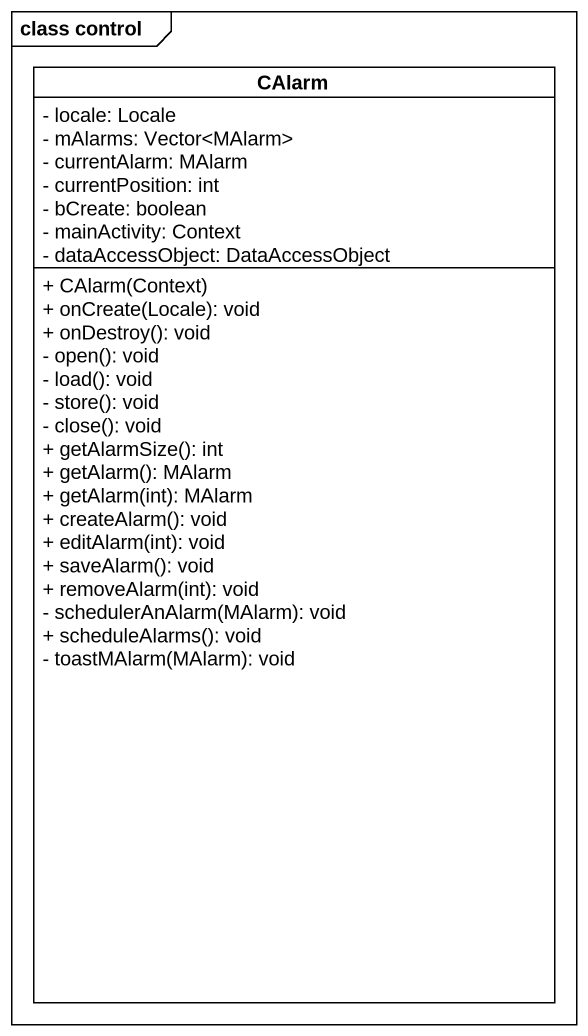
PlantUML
@startuml
mainframe class control
hide circle
hide empty members
skinparam classAttributeIconSize 0
class CAlarm {
  - locale: Locale
  - mAlarms: Vector<MAlarm>
  - currentAlarm: MAlarm
  - currentPosition: int
  - bCreate: boolean
  - mainActivity: Context
  - dataAccessObject: DataAccessObject
  + CAlarm(Context)
  + onCreate(Locale): void
  + onDestroy(): void
  - open(): void
  - load(): void
  - store(): void
  - close(): void
  + getAlarmSize(): int
  + getAlarm(): MAlarm
  + getAlarm(int): MAlarm
  + createAlarm(): void
  + editAlarm(int): void
  + saveAlarm(): void
  + removeAlarm(int): void
  - schedulerAnAlarm(MAlarm): void
  + scheduleAlarms(): void
  - toastMAlarm(MAlarm): void
}
@enduml
